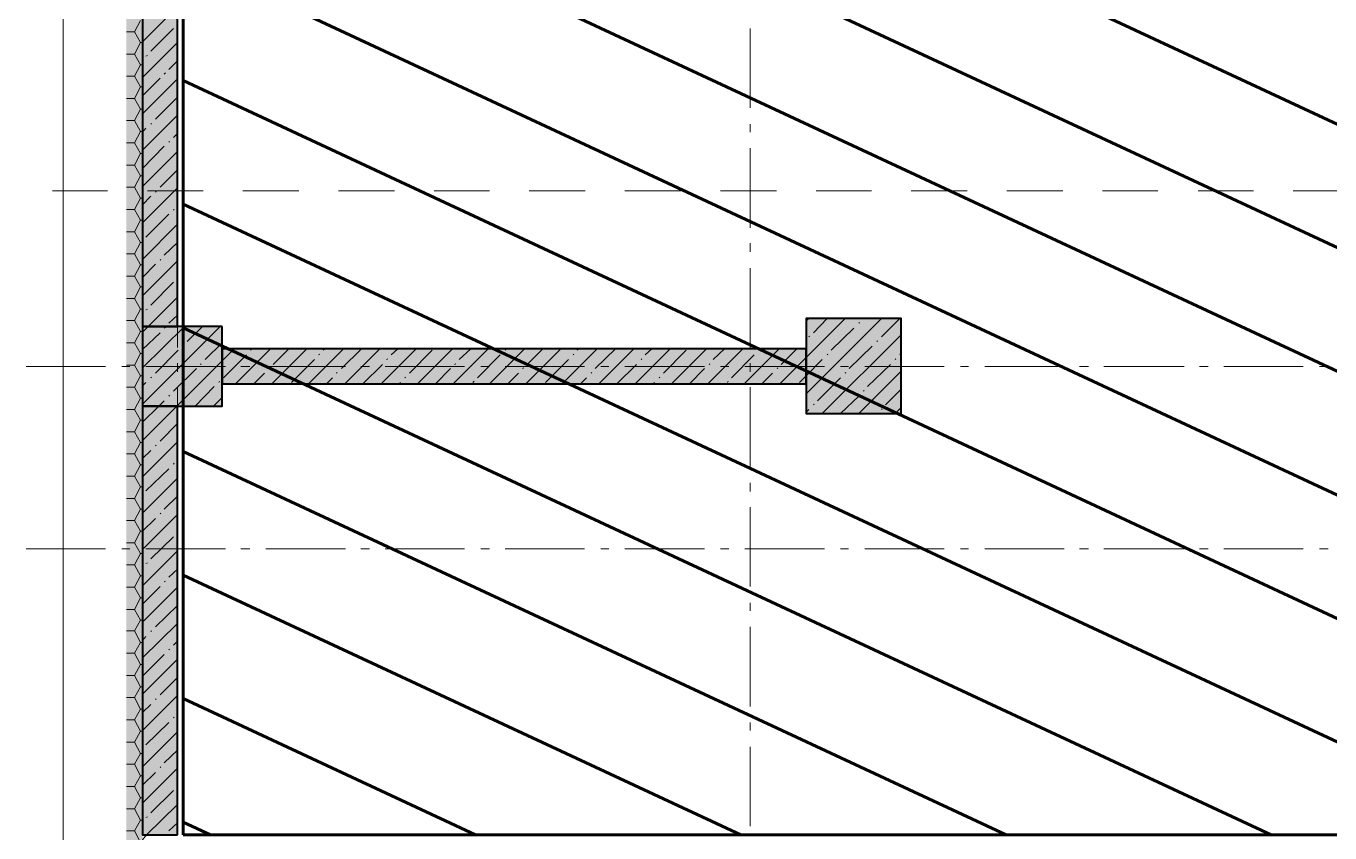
# Model space of a CAD drawing. Header units: millimetres. Extents: x -164500 to 426394, y -23753 to 102118.
# Drawn here: x -157061 to -148861, y 15789 to 20866 of the extents above; entities that cross this region are included whole.
import ezdxf

# ---------------------------------------------------------------- set-up
doc = ezdxf.new("R2010")
doc.units = ezdxf.units.MM
doc.layers.add('0) шлифовка', color=5, linetype='Continuous', lineweight=60)
doc.layers.add('PDF _Геометрия', color=7, linetype='Continuous', true_color=0x1f1f1f)
doc.layers.add('PDF _Сплошная заливка', color=7, linetype='Continuous', true_color=0xffffff)
doc.linetypes.add('зигзаг', pattern='A,0.00254,-5.08,[131,ltypeshp.shx,S=5.08,R=0,X=-5.08,Y=0],-10.16,[131,ltypeshp.shx,S=5.08,R=180,X=5.08,Y=0],-5.08', length=20.32254)

msp = doc.modelspace()

# ---------------------------------------------------------------- hatches: boundary and pattern name
at = {"layer": '0) шлифовка', "true_color": 0x2776bb}
h = msp.add_hatch(dxfattribs=at)
h.set_pattern_fill('ANSI31', color=152, scale=222, angle=110)
h.set_pattern_definition([(155, (205553.1, 26879), (-297.8825, -638.811), [])])
h.paths.add_polyline_path([(-156073.471, 15776.332), (-139496.659, 15776.332), (-139496.659, 27246.871), (-156073.471, 27246.871)])

# ---------------------------------------------------------------- linework, layer by layer
at = {"layer": '0) шлифовка'}
msp.add_lwpolyline([(-156073.471, 15776.332), (-139496.659, 15776.332), (-139496.659, 27246.871), (-156073.471, 27246.871)], close=True, dxfattribs=at)
at = {"layer": 'PDF _Геометрия', "color": 7, "lineweight": 9}
for points in [[(-117700.672, 24299.855), (-117700.672, 24702.307), (-122085.288, 24702.307), (-122085.288, 28184.582), (-156827.54, 28184.582), (-156827.54, -37.938), (-117700.672, -37.938), (-117700.672, 360.278)], [(-156107.361, 20351.583), (-156107.361, 20851.471)], [(-152506.469, 20351.583), (-152506.469, 20851.471)], [(-156107.361, 20199.074), (-156107.361, 20249.911)], [(-152506.469, 20199.074), (-152506.469, 20249.911)], [(-156107.361, 19597.514), (-156107.361, 20097.402)], [(-152506.469, 19597.514), (-152506.469, 20097.402)], [(-156107.361, 19445.005), (-156107.361, 19500.078)], [(-152506.469, 19445.005), (-152506.469, 19500.078)], [(-156107.361, 18843.445), (-156107.361, 19343.333)], [(-152506.469, 18843.445), (-152506.469, 19343.333)], [(-157060.539, 18724.827), (-156560.65, 18724.827)], [(-156458.978, 18724.827), (-156408.142, 18724.827)], [(-156306.469, 18724.827), (-155806.581, 18724.827)], [(-156107.361, 18690.936), (-156107.361, 18746.009)], [(-155709.145, 18724.827), (-155654.073, 18724.827)], [(-155552.4, 18724.827), (-155052.512, 18724.827)], [(-154955.076, 18724.827), (-154900.003, 18724.827)], [(-154802.568, 18724.827), (-154302.679, 18724.827)], [(-154201.007, 18724.827), (-154145.934, 18724.827)], [(-154048.498, 18724.827), (-153548.61, 18724.827)], [(-153446.938, 18724.827), (-153396.102, 18724.827)], [(-153294.429, 18724.827), (-152794.541, 18724.827)], [(-152692.869, 18724.827), (-152642.032, 18724.827)], [(-152540.36, 18724.827), (-152040.472, 18724.827)], [(-152506.469, 18690.936), (-152506.469, 18746.009)], [(-151938.799, 18724.827), (-151887.963, 18724.827)], [(-151786.291, 18724.827), (-151286.403, 18724.827)], [(-151184.73, 18724.827), (-151133.894, 18724.827)], [(-151032.222, 18724.827), (-150532.333, 18724.827)], [(-150434.898, 18724.827), (-150379.825, 18724.827)], [(-150282.389, 18724.827), (-149778.264, 18724.827)], [(-149680.828, 18724.827), (-149625.756, 18724.827)], [(-149528.32, 18724.827), (-149028.432, 18724.827)], [(-148926.759, 18724.827), (-148871.687, 18724.827)], [(-156107.361, 18093.612), (-156107.361, 18593.5)], [(-152506.469, 18093.612), (-152506.469, 18593.5)], [(-156107.361, 17936.867), (-156107.361, 17991.94)], [(-152506.469, 17936.867), (-152506.469, 17991.94)], [(-156107.361, 17339.543), (-156107.361, 17839.431)], [(-152506.469, 17339.543), (-152506.469, 17839.431)], [(-157060.539, 17576.778), (-156560.65, 17576.778)], [(-156458.978, 17576.778), (-156408.142, 17576.778)], [(-156306.469, 17576.778), (-155806.581, 17576.778)], [(-155709.145, 17576.778), (-155654.073, 17576.778)], [(-155552.4, 17576.778), (-155052.512, 17576.778)], [(-154955.076, 17576.778), (-154900.003, 17576.778)], [(-154802.568, 17576.778), (-154302.679, 17576.778)], [(-154201.007, 17576.778), (-154145.934, 17576.778)], [(-154048.498, 17576.778), (-153548.61, 17576.778)], [(-153446.938, 17576.778), (-153396.102, 17576.778)], [(-153294.429, 17576.778), (-152794.541, 17576.778)], [(-152692.869, 17576.778), (-152642.032, 17576.778)], [(-152540.36, 17576.778), (-152040.472, 17576.778)], [(-151938.799, 17576.778), (-151887.963, 17576.778)], [(-151786.291, 17576.778), (-151286.403, 17576.778)], [(-151184.73, 17576.778), (-151133.894, 17576.778)], [(-151032.222, 17576.778), (-150532.333, 17576.778)], [(-150434.898, 17576.778), (-150379.825, 17576.778)], [(-150282.389, 17576.778), (-149778.264, 17576.778)], [(-149680.828, 17576.778), (-149625.756, 17576.778)], [(-149528.32, 17576.778), (-149028.432, 17576.778)], [(-148926.759, 17576.778), (-148871.687, 17576.778)], [(-156107.361, 17187.034), (-156107.361, 17237.87)], [(-152506.469, 17187.034), (-152506.469, 17237.87)], [(-156107.361, 16585.474), (-156107.361, 17085.362)], [(-152506.469, 16585.474), (-152506.469, 17085.362)], [(-156107.361, 16432.965), (-156107.361, 16483.801)], [(-152506.469, 16432.965), (-152506.469, 16483.801)], [(-156107.361, 15831.404), (-156107.361, 16331.293)], [(-152506.469, 15831.404), (-152506.469, 16331.293)]]:
    msp.add_lwpolyline(points, dxfattribs=at)
at = {"layer": 'PDF _Геометрия', "color": 7, "lineweight": 40}
for points in [[(-156107.361, 18974.771), (-156107.361, 22228.283), (-156327.651, 22228.283), (-156327.651, 18974.771)], [(-151557.529, 18428.283), (-151557.529, 19025.607), (-152154.853, 19025.607), (-152154.853, 18428.283)], [(-155827.763, 18974.771), (-156327.651, 18974.771), (-156327.651, 18474.883), (-155827.763, 18474.883)], [(-155827.763, 18614.682), (-152154.853, 18614.682), (-152154.853, 18834.972), (-155827.763, 18834.972)], [(-156107.361, 15776.332), (-156107.361, 18474.883), (-156327.651, 18474.883), (-156327.651, 15776.332)]]:
    msp.add_lwpolyline(points, close=True, dxfattribs=at)
at = {"layer": 'PDF _Геометрия', "lineweight": 9}
for points in [[(-156327.651, 20766.744), (-156107.361, 20987.034)], [(-156276.815, 20707.436), (-156132.779, 20851.471)], [(-156327.651, 20542.218), (-156107.361, 20762.508)], [(-156306.469, 20677.781), (-156297.997, 20682.018)], [(-156162.434, 20593.054), (-156107.361, 20648.127)], [(-156327.651, 20427.837), (-156217.506, 20537.982)], [(-156327.651, 20313.456), (-156107.361, 20533.746)], [(-156192.088, 20563.4), (-156183.615, 20571.873)], [(-156247.161, 20279.565), (-156107.361, 20419.364)], [(-156327.651, 20084.693), (-156107.361, 20304.983)], [(-156276.815, 20249.911), (-156272.579, 20254.147)], [(-156327.651, 20199.074), (-156306.469, 20224.492)], [(-156132.779, 20165.184), (-156107.361, 20190.602)], [(-156327.651, 19970.312), (-156192.088, 20110.111)], [(-156162.434, 20135.529), (-156158.197, 20139.766)], [(-156327.651, 19855.931), (-156107.361, 20076.22)], [(-156217.506, 19851.694), (-156107.361, 19961.839)], [(-156327.651, 19627.168), (-156107.361, 19847.458)], [(-156327.651, 19741.549), (-156276.815, 19796.622)], [(-156247.161, 19822.04), (-156242.924, 19826.276)], [(-156306.469, 19538.205), (-156162.434, 19682.241)], [(-156132.779, 19707.659), (-156128.543, 19711.895)], [(-156327.651, 19398.406), (-156107.361, 19618.695)], [(-156327.651, 19512.787), (-156327.651, 19512.787)], [(-156192.088, 19423.824), (-156107.361, 19504.314)], [(-156327.651, 19169.643), (-156107.361, 19389.933)], [(-156327.651, 19284.024), (-156247.161, 19368.751)], [(-156217.506, 19394.169), (-156213.27, 19398.406)], [(-156276.815, 19110.334), (-156132.779, 19254.37)], [(-156327.651, 18940.88), (-156293.76, 18974.771), (-156107.361, 19161.17)], [(-156306.469, 19080.68), (-156297.997, 19084.916)], [(-156162.434, 18995.953), (-156107.361, 19046.789)], [(-152320.07, 18614.682), (-152154.853, 18779.899), (-151909.145, 19025.607)], [(-152154.853, 19008.662), (-152137.908, 19025.607)], [(-152154.853, 18551.137), (-151680.382, 19025.607)], [(-152108.253, 18936.644), (-152023.526, 19025.607)], [(-151794.764, 19025.607), (-151794.764, 19025.607)], [(-151680.382, 18911.226), (-151566.001, 19025.607)], [(-156327.651, 18716.354), (-156064.998, 18974.771)], [(-156327.651, 18487.592), (-155840.472, 18974.771)], [(-156192.088, 18966.298), (-156183.615, 18970.535)], [(-156048.052, 18881.572), (-155950.617, 18974.771)], [(-151998.108, 18826.499), (-151854.073, 18966.298)], [(-151824.418, 18995.953), (-151820.182, 19000.189)], [(-156327.651, 18830.736), (-156217.506, 18936.644)], [(-155933.671, 18767.19), (-155827.763, 18873.099)], [(-152137.908, 18911.226), (-152133.671, 18915.462)], [(-152053.181, 18428.283), (-151557.529, 18923.935)], [(-151710.037, 18881.572), (-151705.801, 18885.808)], [(-156327.651, 18258.829), (-156111.598, 18474.883), (-155827.763, 18758.718), (-155751.508, 18834.972)], [(-156247.161, 18682.463), (-156103.125, 18826.499)], [(-156077.707, 18851.917), (-156073.471, 18856.154)], [(-155819.29, 18652.809), (-155675.254, 18796.845)], [(-155743.036, 18614.682), (-155522.746, 18834.972)], [(-155649.836, 18826.499), (-155645.6, 18830.736)], [(-155514.273, 18614.682), (-155293.983, 18834.972)], [(-155505.801, 18737.536), (-155408.365, 18834.972)], [(-155285.511, 18614.682), (-155065.221, 18834.972)], [(-155221.966, 18796.845), (-155213.493, 18801.081)], [(-155192.311, 18826.499), (-155179.602, 18834.972)], [(-155077.93, 18712.118), (-154950.84, 18834.972)], [(-155056.748, 18614.682), (-154836.458, 18834.972)], [(-154827.986, 18614.682), (-154607.696, 18834.972)], [(-154764.44, 18796.845), (-154722.077, 18834.972)], [(-154650.059, 18682.463), (-154506.023, 18826.499)], [(-154599.223, 18614.682), (-154378.933, 18834.972)], [(-154374.697, 18614.682), (-154154.407, 18834.972)], [(-154336.57, 18767.19), (-154264.552, 18834.972)], [(-154222.188, 18652.809), (-154078.153, 18796.845)], [(-154145.934, 18614.682), (-153925.644, 18834.972)], [(-154048.498, 18826.499), (-154044.262, 18830.736)], [(-153917.172, 18614.682), (-153696.882, 18834.972)], [(-153908.699, 18737.536), (-153811.263, 18834.972)], [(-153688.409, 18614.682), (-153468.119, 18834.972)], [(-153620.628, 18796.845), (-153616.391, 18801.081)], [(-153595.21, 18826.499), (-153582.501, 18834.972)], [(-153480.828, 18712.118), (-153353.738, 18834.972)], [(-153459.647, 18614.682), (-153239.357, 18834.972)], [(-153230.884, 18614.682), (-153010.594, 18834.972)], [(-153167.339, 18796.845), (-153124.976, 18834.972)], [(-153052.958, 18682.463), (-152908.922, 18826.499)], [(-153002.122, 18614.682), (-152781.832, 18834.972)], [(-152773.359, 18614.682), (-152553.069, 18834.972)], [(-152739.468, 18767.19), (-152667.45, 18834.972)], [(-152625.087, 18652.809), (-152481.051, 18796.845)], [(-152544.597, 18614.682), (-152324.307, 18834.972)], [(-152451.397, 18826.499), (-152447.161, 18830.736)], [(-152311.598, 18737.536), (-152214.162, 18834.972)], [(-152023.526, 18796.845), (-152019.29, 18801.081)], [(-151883.727, 18712.118), (-151739.691, 18851.917)], [(-151566.001, 18796.845), (-151557.529, 18809.554)], [(-156132.779, 18568.082), (-155988.744, 18712.118)], [(-155963.326, 18737.536), (-155959.089, 18741.772)], [(-155535.455, 18712.118), (-155531.219, 18716.354)], [(-155391.419, 18623.155), (-155247.384, 18767.19)], [(-154942.367, 18614.682), (-154819.513, 18737.536)], [(-154794.095, 18767.19), (-154785.622, 18771.427)], [(-154484.842, 18614.682), (-154391.642, 18712.118)], [(-154366.224, 18737.536), (-154357.751, 18741.772)], [(-153938.353, 18712.118), (-153929.881, 18716.354)], [(-153794.318, 18623.155), (-153650.282, 18767.19)], [(-153345.265, 18614.682), (-153222.411, 18737.536)], [(-153192.757, 18767.19), (-153188.521, 18771.427)], [(-152887.74, 18614.682), (-152794.541, 18712.118)], [(-152764.886, 18737.536), (-152760.65, 18741.772)], [(-152337.016, 18712.118), (-152332.779, 18716.354)], [(-152197.216, 18623.155), (-152154.853, 18665.518), (-152053.181, 18767.19)], [(-151824.418, 18428.283), (-151557.529, 18695.173)], [(-151769.346, 18597.737), (-151625.31, 18737.536)], [(-151595.656, 18767.19), (-151591.419, 18771.427)], [(-156327.651, 18601.973), (-156306.469, 18623.155)], [(-156276.815, 18652.809), (-156272.579, 18657.045)], [(-155848.944, 18623.155), (-155844.708, 18631.627)], [(-155628.654, 18614.682), (-155560.873, 18682.463)], [(-155171.129, 18614.682), (-155133.002, 18652.809)], [(-155107.584, 18682.463), (-155103.348, 18686.7)], [(-154713.604, 18614.682), (-154705.132, 18623.155)], [(-154679.714, 18652.809), (-154675.477, 18657.045)], [(-154251.843, 18623.155), (-154243.37, 18631.627)], [(-154031.553, 18614.682), (-153963.772, 18682.463)], [(-153574.028, 18614.682), (-153535.901, 18652.809)], [(-153506.246, 18682.463), (-153502.01, 18686.7)], [(-153116.503, 18614.682), (-153108.03, 18623.155)], [(-153078.376, 18652.809), (-153074.139, 18657.045)], [(-152650.505, 18623.155), (-152646.269, 18631.627)], [(-152434.452, 18614.682), (-152366.67, 18682.463)], [(-152082.835, 18508.773), (-151938.799, 18652.809)], [(-151909.145, 18682.463), (-151904.909, 18686.7)], [(-156162.434, 18538.428), (-156158.197, 18542.664)], [(-155997.216, 18474.883), (-155878.599, 18597.737)], [(-151938.799, 18428.283), (-151824.418, 18538.428)], [(-151794.764, 18568.082), (-151790.527, 18572.319)], [(-151654.964, 18483.355), (-151557.529, 18580.791)], [(-156327.651, 18373.21), (-156225.979, 18474.883), (-156192.088, 18508.773)], [(-155882.835, 18474.883), (-155827.763, 18529.955)], [(-152154.853, 18436.756), (-152137.908, 18453.701)], [(-152108.253, 18483.355), (-152104.017, 18487.592)], [(-151680.382, 18453.701), (-151676.146, 18457.937)], [(-151595.656, 18428.283), (-151557.529, 18466.41)], [(-156217.506, 18254.593), (-156107.361, 18364.738)], [(-156327.651, 18030.067), (-156107.361, 18250.356)], [(-156247.161, 18224.938), (-156242.924, 18229.175)], [(-156327.651, 18144.448), (-156276.815, 18195.284)], [(-156306.469, 17941.103), (-156162.434, 18080.903)], [(-156132.779, 18110.557), (-156128.543, 18114.793)], [(-156327.651, 17801.304), (-156107.361, 18021.594)], [(-156327.651, 17915.685), (-156327.651, 17915.685)], [(-156192.088, 17826.722), (-156107.361, 17907.213)], [(-156327.651, 17572.542), (-156107.361, 17792.831)], [(-156217.506, 17797.068), (-156213.27, 17801.304)], [(-156327.651, 17686.923), (-156247.161, 17767.413)], [(-156276.815, 17513.233), (-156132.779, 17653.032)], [(-156327.651, 17343.779), (-156107.361, 17564.069)], [(-156306.469, 17483.578), (-156297.997, 17487.815)], [(-156162.434, 17398.851), (-156107.361, 17449.688)], [(-156327.651, 17229.398), (-156217.506, 17339.543)], [(-156327.651, 17115.016), (-156107.361, 17335.306)], [(-156192.088, 17369.197), (-156183.615, 17373.433)], [(-156247.161, 17085.362), (-156107.361, 17220.925)], [(-156327.651, 16890.49), (-156107.361, 17106.544)], [(-156276.815, 17055.708), (-156272.579, 17059.944)], [(-156327.651, 17000.635), (-156306.469, 17026.053)], [(-156132.779, 16970.981), (-156107.361, 16996.399)], [(-156327.651, 16776.109), (-156192.088, 16911.672)], [(-156162.434, 16941.326), (-156158.197, 16945.563)], [(-156327.651, 16661.728), (-156107.361, 16882.018)], [(-156217.506, 16657.491), (-156107.361, 16767.636)], [(-156327.651, 16432.965), (-156107.361, 16653.255)], [(-156327.651, 16547.346), (-156276.815, 16598.183)], [(-156247.161, 16627.837), (-156242.924, 16632.073)], [(-156306.469, 16344.002), (-156162.434, 16483.801)], [(-156132.779, 16513.456), (-156128.543, 16517.692)], [(-156327.651, 16204.203), (-156107.361, 16424.492)], [(-156327.651, 16318.584), (-156327.651, 16318.584)], [(-156192.088, 16229.621), (-156107.361, 16310.111)], [(-156327.651, 15975.44), (-156107.361, 16195.73)], [(-156327.651, 16089.821), (-156247.161, 16170.312)], [(-156217.506, 16199.966), (-156213.27, 16204.203)], [(-156276.815, 15916.131), (-156132.779, 16055.931)], [(-156327.651, 15746.678), (-156302.233, 15776.332), (-156107.361, 15966.967)], [(-156306.469, 15886.477), (-156297.997, 15890.713)], [(-156162.434, 15801.75), (-156107.361, 15852.586)]]:
    msp.add_lwpolyline(points, dxfattribs=at)
at = {"layer": 'PDF _Геометрия', "color": 251, "lineweight": 9, "true_color": 0x4a4a4a}
for points in [[(-156429.323, 20830.29), (-156378.487, 20830.29), (-156340.36, 20762.508), (-156327.651, 20762.508)], [(-156378.487, 20830.29), (-156340.36, 20902.307)], [(-156378.487, 20690.49), (-156340.36, 20762.508)], [(-156429.323, 20690.49), (-156378.487, 20690.49), (-156340.36, 20622.709), (-156327.651, 20622.709)], [(-156378.487, 20550.691), (-156340.36, 20622.709)], [(-156429.323, 20550.691), (-156378.487, 20550.691), (-156340.36, 20482.909), (-156327.651, 20482.909)], [(-156378.487, 20410.892), (-156340.36, 20482.909)], [(-156429.323, 20410.892), (-156378.487, 20410.892), (-156340.36, 20343.11), (-156327.651, 20343.11)], [(-156378.487, 20271.092), (-156340.36, 20343.11)], [(-156429.323, 20271.092), (-156378.487, 20271.092), (-156340.36, 20203.311), (-156327.651, 20203.311)], [(-156378.487, 20131.293), (-156340.36, 20203.311)], [(-156429.323, 20131.293), (-156378.487, 20131.293), (-156340.36, 20063.511), (-156327.651, 20063.511)], [(-156378.487, 19991.494), (-156340.36, 20063.511)], [(-156429.323, 19991.494), (-156378.487, 19991.494), (-156340.36, 19923.712), (-156327.651, 19923.712)], [(-156429.323, 19851.694), (-156378.487, 19851.694), (-156340.36, 19783.913), (-156327.651, 19783.913)], [(-156378.487, 19851.694), (-156340.36, 19923.712)], [(-156378.487, 19711.895), (-156340.36, 19783.913)], [(-156429.323, 19711.895), (-156378.487, 19711.895), (-156340.36, 19644.113), (-156327.651, 19644.113)], [(-156378.487, 19572.096), (-156340.36, 19644.113)], [(-156429.323, 19572.096), (-156378.487, 19572.096), (-156340.36, 19504.314), (-156327.651, 19504.314)], [(-156378.487, 19432.296), (-156340.36, 19504.314)], [(-156429.323, 19432.296), (-156378.487, 19432.296), (-156340.36, 19364.515), (-156327.651, 19364.515)], [(-156378.487, 19292.497), (-156340.36, 19364.515)], [(-156429.323, 19292.497), (-156378.487, 19292.497), (-156340.36, 19224.715), (-156327.651, 19224.715)], [(-156378.487, 19152.698), (-156340.36, 19224.715)], [(-156429.323, 19152.698), (-156378.487, 19152.698), (-156340.36, 19084.916), (-156327.651, 19084.916)], [(-156378.487, 19012.898), (-156340.36, 19084.916)], [(-156429.323, 19012.898), (-156378.487, 19012.898), (-156340.36, 18945.117), (-156327.651, 18945.117)], [(-156378.487, 18873.099), (-156340.36, 18945.117)], [(-156429.323, 18873.099), (-156378.487, 18873.099), (-156340.36, 18805.317), (-156327.651, 18805.317)], [(-156378.487, 18733.3), (-156340.36, 18805.317)], [(-156429.323, 18733.3), (-156378.487, 18733.3), (-156340.36, 18665.518), (-156327.651, 18665.518)], [(-156378.487, 18593.5), (-156340.36, 18665.518)], [(-156429.323, 18593.5), (-156378.487, 18593.5), (-156340.36, 18525.719), (-156327.651, 18525.719)], [(-156429.323, 18453.701), (-156378.487, 18453.701), (-156340.36, 18385.919), (-156327.651, 18385.919)], [(-156378.487, 18453.701), (-156340.36, 18525.719)], [(-156378.487, 18313.902), (-156340.36, 18385.919)], [(-156429.323, 18313.902), (-156378.487, 18313.902), (-156340.36, 18246.12), (-156327.651, 18246.12)], [(-156378.487, 18174.102), (-156340.36, 18246.12)], [(-156429.323, 18174.102), (-156378.487, 18174.102), (-156340.36, 18106.321), (-156327.651, 18106.321)], [(-156378.487, 18034.303), (-156340.36, 18106.321)], [(-156429.323, 18034.303), (-156378.487, 18034.303), (-156340.36, 17966.521), (-156327.651, 17966.521)], [(-156378.487, 17894.504), (-156340.36, 17966.521)], [(-156429.323, 17894.504), (-156378.487, 17894.504), (-156340.36, 17826.722), (-156327.651, 17826.722)], [(-156378.487, 17754.704), (-156340.36, 17826.722)], [(-156429.323, 17754.704), (-156378.487, 17754.704), (-156340.36, 17686.923), (-156327.651, 17686.923)], [(-156378.487, 17614.905), (-156340.36, 17686.923)], [(-156429.323, 17614.905), (-156378.487, 17614.905), (-156340.36, 17547.123), (-156327.651, 17547.123)], [(-156378.487, 17475.106), (-156340.36, 17547.123)], [(-156429.323, 17475.106), (-156378.487, 17475.106), (-156340.36, 17407.324), (-156327.651, 17407.324)], [(-156378.487, 17335.306), (-156340.36, 17407.324)], [(-156429.323, 17335.306), (-156378.487, 17335.306), (-156340.36, 17267.525), (-156327.651, 17267.525)], [(-156378.487, 17195.507), (-156340.36, 17267.525)], [(-156429.323, 17195.507), (-156378.487, 17195.507), (-156340.36, 17127.725), (-156327.651, 17127.725)], [(-156429.323, 17059.944), (-156378.487, 17059.944), (-156340.36, 16987.926), (-156327.651, 16987.926)], [(-156378.487, 17059.944), (-156340.36, 17127.725)], [(-156378.487, 16920.145), (-156340.36, 16987.926)], [(-156429.323, 16920.145), (-156378.487, 16920.145), (-156340.36, 16848.127), (-156327.651, 16848.127)], [(-156378.487, 16780.345), (-156340.36, 16848.127)], [(-156429.323, 16780.345), (-156378.487, 16780.345), (-156340.36, 16708.327), (-156327.651, 16708.327)], [(-156378.487, 16640.546), (-156340.36, 16708.327)], [(-156429.323, 16640.546), (-156378.487, 16640.546), (-156340.36, 16568.528), (-156327.651, 16568.528)], [(-156378.487, 16500.747), (-156340.36, 16568.528)], [(-156429.323, 16500.747), (-156378.487, 16500.747), (-156340.36, 16428.729), (-156327.651, 16428.729)], [(-156378.487, 16360.947), (-156340.36, 16428.729)], [(-156429.323, 16360.947), (-156378.487, 16360.947), (-156340.36, 16288.929), (-156327.651, 16288.929)], [(-156378.487, 16221.148), (-156340.36, 16288.929)], [(-156429.323, 16221.148), (-156378.487, 16221.148), (-156340.36, 16149.13), (-156327.651, 16149.13)], [(-156429.323, 16081.349), (-156378.487, 16081.349), (-156340.36, 16009.331), (-156327.651, 16009.331)], [(-156378.487, 16081.349), (-156340.36, 16149.13)], [(-156378.487, 15941.549), (-156340.36, 16009.331)], [(-156429.323, 15941.549), (-156378.487, 15941.549), (-156340.36, 15869.531), (-156327.651, 15869.531)], [(-156378.487, 15801.75), (-156340.36, 15869.531)], [(-156429.323, 15801.75), (-156378.487, 15801.75), (-156340.36, 15729.732), (-156327.651, 15729.732)]]:
    msp.add_lwpolyline(points, dxfattribs=at)
at = {"layer": 'PDF _Геометрия', "color": 8, "lineweight": 9, "true_color": 0x808080}
for points in [[(-156895.321, 19830.513), (-156547.941, 19830.513)], [(-156297.997, 19830.513), (-155946.38, 19830.513)], [(-155696.436, 19830.513), (-155344.819, 19830.513)], [(-155094.875, 19830.513), (-154743.259, 19830.513)], [(-154493.314, 19830.513), (-154145.934, 19830.513)], [(-153895.99, 19830.513), (-153544.374, 19830.513)], [(-153294.429, 19830.513), (-152942.813, 19830.513)], [(-152692.869, 19830.513), (-152341.252, 19830.513)], [(-152091.308, 19830.513), (-151743.928, 19830.513)], [(-151493.983, 19830.513), (-151142.367, 19830.513)], [(-150892.423, 19830.513), (-150540.806, 19830.513)], [(-150290.862, 19830.513), (-149943.482, 19830.513)], [(-149689.301, 19830.513), (-149341.921, 19830.513)], [(-149091.977, 19830.513), (-148740.36, 19830.513)]]:
    msp.add_lwpolyline(points, dxfattribs=at)
at = {"layer": 'PDF _Сплошная заливка', "linetype": 'зигзаг', "lineweight": 5, "transparency": 33554559}
for points in [[(-156429.323, 27782.129), (-156429.323, 461.951), (-156327.651, 27782.129), (-156327.651, 461.951)], [(-156327.651, 22228.283), (-156327.651, 18974.771), (-156107.361, 22228.283), (-156107.361, 18974.771)], [(-152154.853, 19025.607), (-152154.853, 18428.283), (-151557.529, 19025.607), (-151557.529, 18428.283)], [(-156327.651, 18974.771), (-156327.651, 18474.883), (-155827.763, 18974.771), (-155827.763, 18474.883)], [(-155827.763, 18834.972), (-155827.763, 18614.682), (-152154.853, 18834.972), (-152154.853, 18614.682)], [(-156327.651, 18474.883), (-156327.651, 15776.332), (-156107.361, 18474.883), (-156107.361, 15776.332)]]:
    msp.add_solid(points, dxfattribs=at)

doc.saveas('drawing.dxf')
